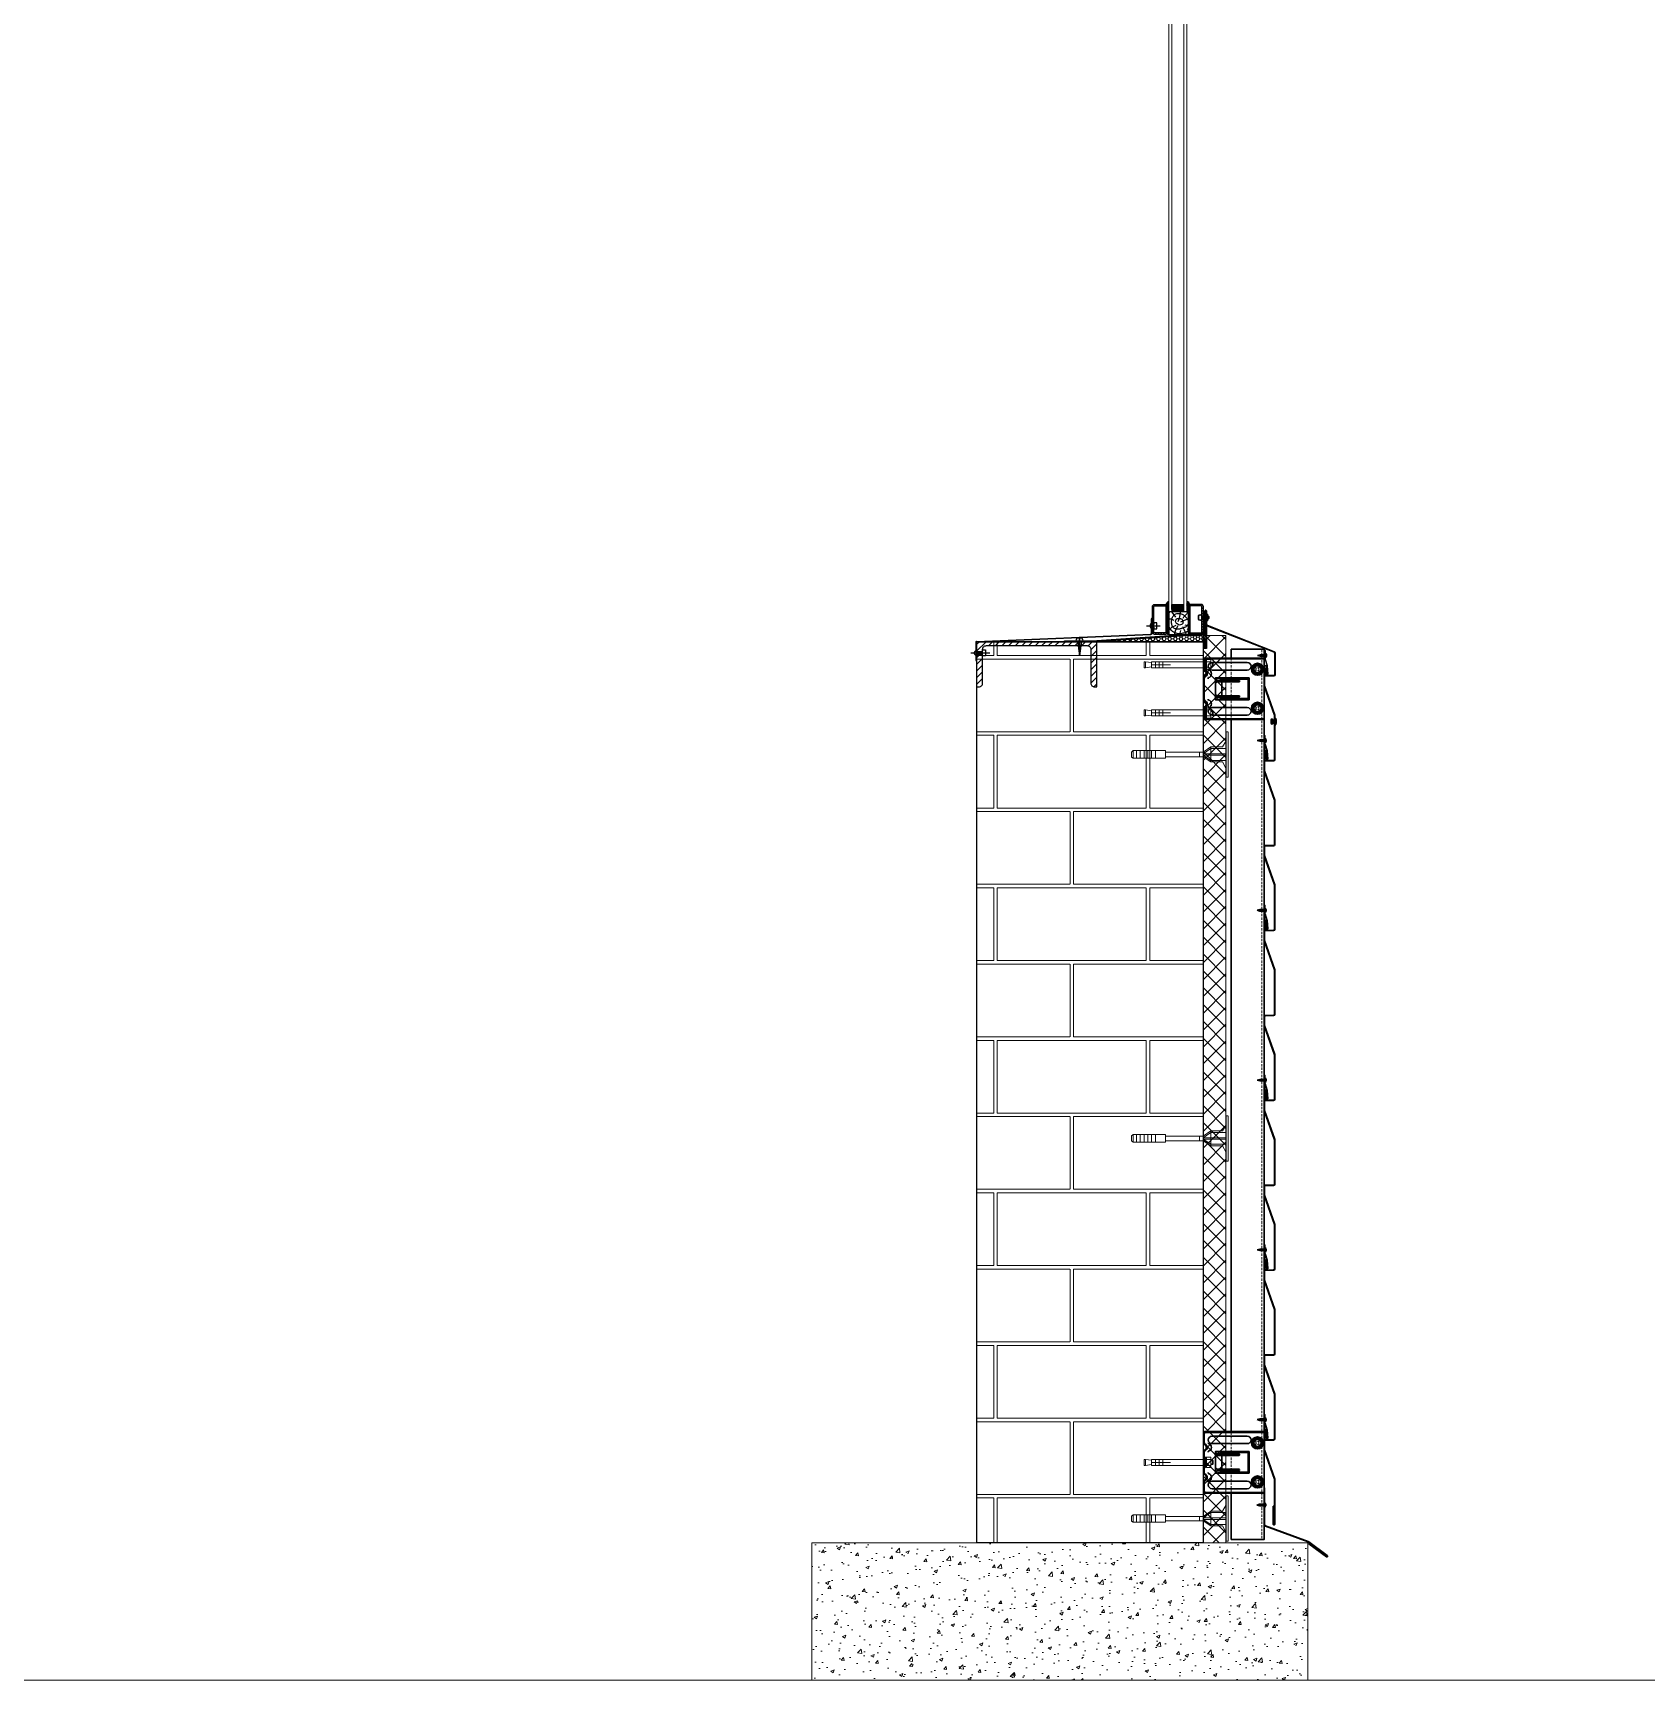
# Model space of a CAD drawing. Header units: millimetres. Extents: x 3616 to 17812, y 1698 to 9799.
# Drawn here: x 12705 to 14854, y 5411 to 7605 of the extents above; entities that cross this region are included whole.
import ezdxf

# ---------------------------------------------------------------- set-up
doc = ezdxf.new("R2010")
doc.units = ezdxf.units.MM
for name, pattern in [('ACAD_ISO02W100', [15, 12, -3]), ('невидимая2', [4.7625, 3.175, -1.5875]), ('ОСЕВАЯ', [50.8, 31.75, -6.35, 6.35, -6.35])]:
    doc.linetypes.add(name, pattern=pattern)
for name, color, linetype, lineweight in [('1', 250, 'Continuous', 30), ('2', 5, 'Continuous', 30), ('3', 4, 'Continuous', 15), ('30', 233, 'Continuous', 5), ('4', 233, 'Continuous', 30), ('6', 191, 'Continuous', 30), ('An', 6, 'Continuous', 20), ('brackets 80х80', 250, 'Continuous', 30), ('d1', 4, 'Continuous', 5), ('foam', 3, 'Continuous', 5), ('hatch', 6, 'Continuous', 5), ('hidden', 30, 'невидимая2', 5), ('Siding', 3, 'Continuous', 30)]:
    doc.layers.add(name, color=color, linetype=linetype, lineweight=lineweight)
for name, color, linetype in [('B', 82, 'Continuous'), ('base', 5, 'Continuous'), ('wall2', 250, 'Continuous')]:
    doc.layers.add(name, color=color, linetype=linetype)
pattern_1 = [(45, (17875.88, 1174.1216), (-4.4194174, 4.4194174), [])]

# ---------------------------------------------------------------- blocks, each defined once
blk = doc.blocks.new('wind det')
h = blk.add_hatch()
h.set_pattern_fill('LINE', color=256, scale=0.5, angle=45, style=0)
h.set_pattern_definition([(135, (189169.0732, -31589.4745), (1.122532015, 1.122532015), [])])
h.paths.add_polyline_path([(39219.5, 1501.2), (39223.5, 1501.2), (39223.5, 1489.7), (39223.5, 1471.2), (39219.5, 1471.2)])
for points in [[(39223.5, 1467.2), (39219.5, 1471.2), (39223.5, 1471.2)], [(39249.5, 1452.2), (39249.5, 1449.2), (39265.5, 1449.2), (39265.5, 1452.2)]]:
    blk.add_hatch(color=256).paths.add_polyline_path(points)
h = blk.add_hatch()
h.set_pattern_fill('ANSI31', color=256, scale=20, style=0)
h.set_pattern_definition([(45, (17155.2826, 1174.1216), (-1.76776695, 1.76776695), [])])
h.paths.add_polyline_path([(39243.5, 1465.2), (39243.4, 1465.7), (39243.4, 1466.6), (39243.5, 1467), (39243.5, 1475.7), (39243.5, 1479.2, 0.414214), (39240.5, 1482.2), (39226.5, 1482.2, 0.414214), (39223.5, 1479.2), (39223.5, 1445.2, 0.414214), (39226.5, 1442.2), (39240.5, 1442.2, 0.414214), (39243.5, 1445.2)])
h.paths.add_polyline_path([(39241.5, 1445.2, -0.414214), (39240.5, 1444.2), (39226.5, 1444.2, -0.414214), (39225.5, 1445.2), (39225.5, 1479.2, -0.414214), (39226.5, 1480.2), (39240.5, 1480.2, -0.414214), (39241.5, 1479.2)], flags=16)
h.paths.add_polyline_path([(39273.5, 1479.2, -0.414214), (39274.5, 1480.2), (39288.5, 1480.2, -0.414214), (39289.5, 1479.2), (39289.5, 1474), (39291.5, 1474.2), (39291.5, 1479.2, 0.414214), (39288.5, 1482.2), (39278.4, 1482.2), (39274.5, 1482.2, 0.414214), (39271.5, 1479.2), (39271.5, 1452.2), (39271.5, 1445.2, 0.414214), (39274.5, 1442.2), (39288.5, 1442.2, 0.414214), (39291.5, 1445.2), (39291.5, 1465.5), (39291.5, 1470.2), (39289.5, 1470.5), (39289.5, 1445.2, -0.414214), (39288.5, 1444.2), (39275.5, 1444.2), (39274.5, 1444.2, -0.414214), (39273.5, 1445.2)])
h.paths.add_polyline_path([(39229.5, 1470.6), (39237.5, 1470.6), (39237.5, 1464.6), (39229.5, 1464.6)], flags=8)
h = blk.add_hatch()
h.set_pattern_fill('NET', color=256, scale=0.5, angle=45, style=0)
h.set_pattern_definition([(225, (91617.4024, -24835.7058), (1.122532015, -1.122532015), []), (315, (91617.4024, -24835.7058), (1.122532015, 1.122532015), [])])
h.paths.add_polyline_path([(39269.5, 1452.2), (39271.5, 1452.2), (39271.5, 1479.2), (39271.5, 1482.2), (39269.5, 1482.2)])
h = blk.add_hatch()
h.set_pattern_fill('NET', color=256, scale=0.1, angle=-135, style=0)
h.set_pattern_definition([(135, (189169.07324, -31589.97448), (0.224506403, 0.224506403), []), (45, (189169.07324, -31589.97448), (0.224506403, -0.224506403), [])])
h.paths.add_polyline_path([(39243.5, 1452.2), (39245.5, 1452.2), (39245.5, 1438.7, -0.414214), (39242, 1442.2), (39243.5, 1442.2)])
h = blk.add_hatch()
h.set_pattern_fill('NET', color=256, scale=0.1, angle=-135, style=0)
h.set_pattern_definition([(135, (189170.07324, -31589.97448), (0.224506403, 0.224506403), []), (45, (189170.07324, -31589.97448), (0.224506403, -0.224506403), [])])
h.paths.add_polyline_path([(39271.5, 1442.2), (39273, 1442.2, -0.414214), (39269.5, 1438.7), (39269.5, 1452.2), (39271.5, 1452.2)])
at = {"layer": 'foam'}
h = blk.add_hatch(dxfattribs=at)
h.set_pattern_fill('HEX', color=256, scale=0.15, angle=-90, style=0)
h.set_pattern_definition([(90, (91617.4024, -24835.7058), (-0.824889, 1e-16), [0.47625, -0.9525]), (210, (91617.4024, -24835.7058), (0.4124445, -0.714374829), [0.47625, -0.9525]), (150, (91617.4024, -24835.2295), (-0.4124445, -0.714374829), [0.47625, -0.9525])])
h.paths.add_polyline_path([(39265.5, 1442.2), (39265.5, 1449.2), (39249.5, 1449.2), (39249.5, 1442.2)])
for p, q in [((39219.5, 1471.2), (39223.5, 1467.2)), ((39245.5, 1452.2), (39269.5, 1452.2)), ((39249.5, 1449.2), (39265.5, 1449.2)), ((39265.5, 1449.2), (39265.5, 1442.2)), ((39271.5, 1452.2), (39271.5, 1442.2)), ((39242, 1442.2), (39243.5, 1442.2)), ((39265.5, 1442.2), (39249.5, 1442.2)), ((39273, 1442.2), (39271.5, 1442.2))]:
    blk.add_line(p, q)
for points in [[(39223.5, 1471.2), (39219.5, 1471.2), (39219.5, 1501.2), (39223.5, 1501.2)], [(39243.5, 1452.2), (39269.5, 1452.2), (39269.5, 1482.2), (39243.5, 1482.2)], [(39271.5, 1452.2), (39269.5, 1452.2), (39269.5, 1482.2), (39271.5, 1482.2)]]:
    blk.add_lwpolyline(points, close=True)
for points in [[(39240.5, 1442.2, 0.414214), (39243.5, 1445.2), (39243.5, 1479.2, 0.414214), (39240.5, 1482.2), (39226.5, 1482.2, 0.414214), (39223.5, 1479.2), (39223.5, 1445.2, 0.414214), (39226.5, 1442.2)], [(39240.5, 1444.2, 0.414214), (39241.5, 1445.2), (39241.5, 1479.2, 0.414214), (39240.5, 1480.2), (39226.5, 1480.2, 0.414214), (39225.5, 1479.2), (39225.5, 1445.2, 0.414214), (39226.5, 1444.2)]]:
    blk.add_lwpolyline(points, format="xyb", close=True)
blk.add_lwpolyline([(39241.5, 1475.7), (39241.5, 1478.2)])
for points in [[(39278.4, 1482.2), (39288.5, 1482.2, -0.414214), (39291.5, 1479.2), (39291.5, 1445.2, -0.414214), (39288.5, 1442.2), (39274.5, 1442.2, -0.414214), (39271.5, 1445.2), (39271.5, 1479.2, -0.414214), (39274.5, 1482.2), (39278.4, 1482.2)], [(39275.5, 1444.2), (39274.5, 1444.2, -0.414214), (39273.5, 1445.2), (39273.5, 1479.2, -0.414214), (39274.5, 1480.2), (39288.5, 1480.2, -0.414214), (39289.5, 1479.2), (39289.5, 1445.2, -0.414214), (39288.5, 1444.2), (39275.5, 1444.2)]]:
    blk.add_lwpolyline(points, format="xyb")
for centre, radius, start, end in [((39240.5, 1479.2), 3, 360, 90), ((39245.5, 1442.2), 3.5, 180, 270), ((39269.5, 1442.2), 3.5, 270, 0)]:
    blk.add_arc(centre, radius, start, end)
at = {"layer": '3'}
for p, q in [((39245.5, 1452.2), (39245.5, 892.2)), ((39249.5, 1452.2), (39249.5, 892.2)), ((39265.5, 1452.2), (39265.5, 892.2)), ((39269.5, 1452.2), (39269.5, 892.2))]:
    blk.add_line(p, q, dxfattribs=at)
at = {"layer": 'B', "linetype": 'ByBlock'}
blk.add_lwpolyline([(39256.9, 1475.3), (39257.7, 1475.3), (39258.6, 1475.3), (39259.5, 1475.1), (39260.4, 1474.9), (39261.2, 1474.6), (39262, 1474.3), (39262.7, 1473.8), (39263.4, 1473.3), (39264, 1472.7), (39264.5, 1472), (39264.9, 1471.2), (39265.2, 1470.4), (39265.5, 1469.5), (39265.7, 1468.5), (39265.8, 1467.4), (39265.9, 1466.3), (39265.9, 1465.2), (39265.8, 1464), (39265.6, 1462.8), (39265.4, 1461.6), (39265.1, 1460.5), (39264.7, 1459.4), (39264.2, 1458.3), (39263.5, 1457.4), (39262.8, 1456.6), (39261.9, 1455.9), (39261, 1455.4), (39260, 1454.9), (39259, 1454.6), (39258, 1454.4), (39256.9, 1454.3), (39255.9, 1454.3), (39254.9, 1454.4), (39253.9, 1454.6), (39252.9, 1454.9), (39252, 1455.3), (39251, 1455.8), (39250.2, 1456.3), (39249.3, 1457), (39248.4, 1457.7), (39247.6, 1458.4), (39246.8, 1459.2), (39246, 1460.1), (39245.3, 1461), (39244.7, 1461.9), (39244.2, 1462.9), (39243.8, 1463.8), (39243.5, 1464.7), (39243.4, 1465.7), (39243.4, 1466.6), (39243.5, 1467.4), (39243.7, 1468.3), (39244.1, 1469), (39244.5, 1469.8), (39244.9, 1470.4), (39245.4, 1471), (39246, 1471.5), (39246.6, 1472), (39247.2, 1472.4), (39247.9, 1472.7), (39248.5, 1473), (39249.2, 1473.2), (39249.9, 1473.5), (39250.7, 1473.8), (39251.4, 1474), (39252.1, 1474.3), (39252.9, 1474.5), (39253.6, 1474.8), (39254.4, 1475), (39255.2, 1475.1), (39256, 1475.2)], close=True, dxfattribs=at)
at = {"layer": 'B'}
blk.add_lwpolyline([(39243.5, 1452.2), (39269.5, 1452.2), (39269.5, 1482.2), (39243.5, 1482.2)], close=True, dxfattribs=at)
at = {"layer": 'B', "linetype": 'ByBlock'}
for points in [[(39243.5, 1477.6), (39244.2, 1478.1), (39245.8, 1479.1), (39247.5, 1479.9), (39249.2, 1480.4), (39250.8, 1480.8), (39252.4, 1481.1), (39254, 1481.3), (39255.5, 1481.4), (39257, 1481.3), (39258.4, 1481.1), (39259.7, 1480.8), (39261, 1480.4), (39262.2, 1479.8), (39263.4, 1479.1), (39264.5, 1478.3), (39265.5, 1477.4), (39266.4, 1476.5), (39267.3, 1475.4), (39268, 1474.4), (39268.7, 1473.3), (39269.2, 1472.2), (39269.5, 1471.6)], [(39245.2, 1474.8), (39243.5, 1476.6)], [(39248.2, 1469.4), (39243.5, 1470.8)], [(39251.5, 1471.6), (39249, 1476.1), (39247.3, 1480), (39246.6, 1482.2)], [(39253.9, 1477.1), (39255.2, 1482.2)], [(39257.5, 1471), (39259.6, 1474.7), (39261, 1478.1), (39261.9, 1481.2), (39262.1, 1482.2)], [(39260.4, 1470.4), (39266.2, 1473.2), (39269.5, 1476.7)], [(39253.4, 1465.4), (39246.6, 1462.2), (39243.5, 1462.1)], [(39250.4, 1460.6), (39249.4, 1459), (39248.4, 1457.6), (39247.4, 1456.5), (39246.5, 1455.6), (39245.7, 1454.7), (39245, 1453.9), (39244.3, 1453.1), (39243.7, 1452.2)], [(39255.3, 1469.9), (39257, 1469.1), (39258.3, 1468.3), (39259.3, 1467.5), (39259.9, 1466.7), (39260.3, 1465.9), (39260.5, 1465.1), (39260.5, 1464.4), (39260.4, 1463.8), (39260.3, 1463.2), (39260.1, 1462.7), (39259.8, 1462.3), (39259.5, 1461.9), (39259.2, 1461.6), (39258.7, 1461.3), (39258.3, 1461.1), (39257.8, 1461), (39257.2, 1460.9), (39256.6, 1460.9), (39255.9, 1460.9), (39255.3, 1460.9), (39254.6, 1461), (39254, 1461.2), (39253.4, 1461.4), (39252.9, 1461.6), (39252.4, 1461.9), (39252, 1462.3), (39251.6, 1462.7), (39251.3, 1463.2), (39251.1, 1463.7), (39250.9, 1464.2), (39250.8, 1464.8), (39250.7, 1465.5), (39250.6, 1466.1), (39250.7, 1466.8), (39250.9, 1467.5), (39251.3, 1468.2), (39251.8, 1468.7), (39252.7, 1469.2), (39253.8, 1469.6), (39255.3, 1469.9)], [(39257, 1464.9), (39255.3, 1460.5), (39254.3, 1456.3), (39253.9, 1452.3), (39253.9, 1452.2)], [(39260.1, 1459.2), (39265.1, 1452.7), (39265.2, 1452.2)], [(39262.3, 1463.9), (39264.1, 1463), (39265.5, 1462.5), (39266.6, 1462.1), (39267.6, 1462), (39268.5, 1462.1), (39269.5, 1462.5)], [(39269.5, 1454.3), (39269.2, 1453.8), (39268.5, 1452.6), (39268.2, 1452.2)]]:
    blk.add_lwpolyline(points, dxfattribs=at)
blk = doc.blocks.new('5х20')
blk.add_line((0, 5.1), (0, -5.1))
at = {"layer": 'base'}
for p, q in [((0, 2.5), (-20, 0)), ((0, 3.2), (0, -3.2)), ((0, -2.5), (-20, 0))]:
    blk.add_line(p, q, dxfattribs=at)
blk.add_lwpolyline([(4.4, -0.6), (2.5, -0.6), (2.5, 0.6), (4.4, 0.6)], dxfattribs=at)
for centre, start, end in [((-1.1, -0.4), 10.5848, 78.3684), ((-1.1, 0.4), 281.6316, 349.4152)]:
    blk.add_arc(centre, 5.6, start, end, dxfattribs=at)
at = {"layer": 'Siding'}
blk.add_line((4.4, 0), (-20, 0), dxfattribs=at)
blk = doc.blocks.new('I 16')
blk.add_lwpolyline([(-60, 0), (0, 0), (0, 160), (-60, 160), (-60, 157, 0.414214), (-55, 152), (-10, 152, -0.414214), (-5, 147), (-5, 13, -0.414214), (-10, 8), (-55, 8, 0.414214), (-60, 3)], format="xyb", close=True)
blk = doc.blocks.new('4a')
at = {"linetype": 'Continuous'}
h = blk.add_hatch(dxfattribs=at)
h.set_pattern_fill('ANSI31', color=256, scale=50, style=0)
h.set_pattern_definition(pattern_1)
h.paths.add_polyline_path([(39373.5, 1547.2, 0.414214), (39368.5, 1552.2), (39365.5, 1552.2), (39365.5, 1492.2), (39386.1, 1492.2), (39386.8, 1497.2), (39378.5, 1497.2, -0.414214), (39373.5, 1502.2)])
h = blk.add_hatch(dxfattribs=at)
h.set_pattern_fill('ANSI31', color=256, scale=50, style=0)
h.set_pattern_definition(pattern_1)
h.paths.add_polyline_path([(39525.5, 1552.2), (39522.5, 1552.2, 0.414214), (39517.5, 1547.2), (39517.5, 1502.2, -0.414214), (39512.5, 1497.2), (39390.1, 1497.2), (39390.8, 1492.2), (39525.5, 1492.2)])
at = {"layer": 'foam', "linetype": 'Continuous'}
h = blk.add_hatch(dxfattribs=at)
h.set_pattern_fill('HONEY', color=256, scale=20, style=0)
h.set_pattern_definition([(0, (17875.8797, 1174.1216), (3.75, 2.1650635), [2.5, -5]), (120, (17875.8797, 1174.1216), (-3.75, 2.16506351), [2.5, -5]), (60, (17875.8797, 1174.1216), (8e-09, 4.33012701), [-5, 2.5])])
h.paths.add_polyline_path([(39223.5, 1492.2), (39223.5, 1479.2, -0.414214), (39226.5, 1482.2), (39226.5, 1483.7), (39243.4, 1483.7), (39365.4, 1492.2)])
for p, q in [((39526, 1497), (39526, 1516.3)), ((39526.3, 1492.8), (39526.3, 1516.3)), ((39526.8, 1492.8), (39526.8, 1516.3)), ((39525.5, 1492.2), (39223.5, 1492.2)), ((39525.7, 1492.2), (39375.2, 1492.2)), ((39525.5, 1497), (39526, 1497)), ((39291.5, 1480.8), (39292, 1480.8)), ((39291.5, 1480.8), (39291.5, 1461.5)), ((39292, 1480.8), (39292, 1461.5)), ((39292.3, 1481.1), (39292.3, 1461.5)), ((39292.8, 1481.1), (39292.8, 1461.5)), ((39408.5, 1490.7), (39365.5, 1490.7))]:
    blk.add_line(p, q)
at = {"linetype": 'Continuous'}
for p, q in [((39243.3, 1483.7), (39365.3, 1492.2)), ((39525.5, 1492.2), (39293.4, 1482.2)), ((39408.5, 1492.2), (39408.5, 1490.7)), ((39226.5, 1483.7), (39243.5, 1483.7)), ((39226.5, 1483.7), (39226.5, 1482.2)), ((39226.5, 1482.2), (39243.5, 1482.2)), ((39243.5, 1482.2), (39365.5, 1490.7)), ((39525.9, 1491.7), (39293.4, 1481.7))]:
    blk.add_line(p, q, dxfattribs=at)
at = {"color": 3, "linetype": 'ОСЕВАЯ'}
for p, q in [((39533.2, 1507), (39507.8, 1507)), ((39533.2, 1507), (39514.9, 1507)), ((39299.2, 1470.8), (39280.9, 1470.8))]:
    blk.add_line(p, q, dxfattribs=at)
for points in [[(39528.3, 1507), (39528.3, 1506), (39527.3, 1504), (39526.8, 1504), (39526.8, 1505), (39517.5, 1505), (39517.5, 1503), (39513.5, 1503), (39513.5, 1511), (39517.5, 1511), (39517.5, 1509), (39526.8, 1509), (39526.8, 1510), (39527.3, 1510), (39528.3, 1508), (39528.3, 1507)], [(39294.3, 1470.8), (39294.3, 1471.8), (39293.3, 1473.8), (39292.8, 1473.8), (39292.8, 1472.8), (39289.5, 1472.8), (39289.5, 1474.8), (39285.5, 1474.8), (39285.5, 1466.8), (39289.5, 1466.8), (39289.5, 1468.8), (39292.8, 1468.8), (39292.8, 1467.8), (39293.3, 1467.8), (39294.3, 1469.8), (39294.3, 1470.8)]]:
    blk.add_lwpolyline(points)
for centre, radius, start, end in [((39526.1, 1516.3), 0.688, 0, 180), ((39526.1, 1516.3), 0.138, 0, 180), ((39525.7, 1492.8), 1.1, 270, 0), ((39525.7, 1492.8), 0.55, 270, 0), ((39293.4, 1481.1), 1.1, 90, 180), ((39293.4, 1481.1), 0.55, 90, 180), ((39292.1, 1461.5), 0.688, 180, 0), ((39292.1, 1461.5), 0.138, 180, 0)]:
    blk.add_arc(centre, radius, start, end)
at = {"linetype": 'Continuous', "rotation": 270}
blk.add_blockref('I 16', (39365.5, 1492.2), dxfattribs=at)
at = {"rotation": 270}
blk.add_blockref('5х20', (39388.5, 1490.7), dxfattribs=at)
blk = doc.blocks.new('deco')
at = {"layer": '3'}
for p, q in [((-0.29, 0), (-0.29, 1.2)), ((0.29, 0), (0.29, 1.2))]:
    blk.add_line(p, q, dxfattribs=at)
at = {"layer": '4'}
for p, q in [((0, 1.48), (-0.5, 1)), ((-0.5, 0), (-0.5, 1)), ((0.5, 0), (-0.5, 0)), ((0, 1.48), (0.5, 1)), ((0.5, 0), (0.5, 1)), ((1.52, 0), (-1.52, 0)), ((-1.52, 0), (-1.52, -0.11)), ((-1.52, -0.11), (1.52, -0.11)), ((-0.08, -0.23), (-0.46, -0.23)), ((0.08, -0.17), (-0.08, -0.17)), ((-0.08, -0.17), (-0.08, -0.23)), ((0.08, -0.23), (0.08, -0.17)), ((0.46, -0.23), (0.08, -0.23)), ((1.52, -0.11), (1.52, 0))]:
    blk.add_line(p, q, dxfattribs=at)
for major_axis, start_param, end_param in [((-1.52, 0), 0.791077, 1.266344), ((1.52, 0), -1.266344, -0.791077)]:
    blk.add_ellipse((0, 0.24), major_axis=major_axis, ratio=0.329918, start_param=start_param, end_param=end_param, dxfattribs=at)
blk = doc.blocks.new('2')
at = {"layer": '2'}
for p, q in [((-0.5, 1.75), (0.5, 1.75)), ((0.34, -0.52), (-0.34, -0.52))]:
    blk.add_line(p, q, dxfattribs=at)
blk.add_lwpolyline([(1.12, 0), (-1.12, 0), (-1.12, -0.13, 0.414214), (-1, -0.25), (1, -0.25, 0.414214), (1.12, -0.13)], format="xyb", close=True, dxfattribs=at)
blk.add_lwpolyline([(-0.5, 0), (0.5, 0), (0.5, 1), (-0.5, 1)], close=True, dxfattribs=at)
for centre, radius, start, end in [((-0.5, 1.38), 0.375, 90, 270), ((0.5, 1.38), 0.375, 270, 90), ((0, 0.55), 1.13, 225.3254, 252.5561), ((0, 0.55), 1.13, 287.4439, 314.6746)]:
    blk.add_arc(centre, radius, start, end, dxfattribs=at)
blk = doc.blocks.new('AN1')
at = {"color": 0, "linetype": 'ACAD_ISO02W100', "lineweight": 13, "ltscale": 5}
for p, q in [((-276.1, 96.7), (-266, 96.7)), ((-276.1, 92.2), (-266, 92.2)), ((-276.1, 87.2), (-266, 87.2)), ((-276.1, 82.2), (-266, 82.2)), ((-276.1, 77.1), (-266, 77.1)), ((-276.1, 72.1), (-266, 72.1)), ((-276.1, 67.1), (-266, 67.1)), ((-274.2, 8.3), (-268.2, 8.3)), ((-270.2, 3.2), (-270.2, -27)), ((-281, -6.8), (-261.1, -6.8))]:
    blk.add_line(p, q, dxfattribs=at)
blk.add_lwpolyline([(-276.1, 53.7), (-266, 53.7), (-266, 96.7), (-267.9, 98.9), (-274.5, 98.9), (-276.1, 96.7)], close=True, dxfattribs=at)
for points in [[(-274.2, 53.7), (-274.2, 3.2), (-281, -6.8), (-281, -22.2), (-290.1, -27)], [(-253, -27), (-261.1, -22.2), (-261.1, -6.8), (-268.2, 3.2), (-268.2, 53.7)], [(-278.9, -27), (-278.9, -6.8), (-272.2, 3.2), (-272.2, -27)], [(-270.2, 3.2), (-263.1, -6.8), (-263.1, -27)], [(-301.4, -30), (-241, -30), (-241, -27), (-301.4, -27), (-301.4, -30)]]:
    blk.add_lwpolyline(points, dxfattribs=at)
blk = doc.blocks.new('R1')
at = {"layer": '6'}
for points in [[(9082.7, 701.5), (9078, 698.8), (9078, 693.3), (9082.7, 690.5), (9087.5, 693.3), (9087.5, 698.8)], [(9134.7, 701.5), (9130, 698.8), (9130, 693.3), (9134.7, 690.5), (9139.5, 693.3), (9139.5, 698.8)]]:
    blk.add_lwpolyline(points, close=True, dxfattribs=at)
for centre, radius in [((9082.7, 696), 8), ((9082.7, 696), 6.5), ((9134.7, 696), 8), ((9134.7, 696), 6.5), ((9082.7, 696), 5.5), ((9082.7, 696), 4.76), ((9134.7, 696), 5.5), ((9134.7, 696), 4.76)]:
    blk.add_circle(centre, radius, dxfattribs=at)
at = {"layer": 'brackets 80х80'}
blk.add_line((9095.7, 648.6), (9121.7, 648.6), dxfattribs=at)
for points in [[(9124.9, 625.7, -0.648545), (9132.5, 625.4, 0.31825), (9134.4, 624), (9147.7, 624, 0.414214), (9149.7, 626), (9149.7, 705), (9067.7, 705), (9067.7, 626, 0.414214), (9069.7, 624), (9083.1, 624, 0.31825), (9085, 625.4, -0.708231), (9092.5, 625.4, 0.31825), (9094.4, 624), (9122.7, 624, 0.282892), (9124.9, 625.7), (9124.9, 625.7)], [(9068.7, 705), (9068.7, 627, 0.414214), (9070.7, 625), (9082.4, 625, 0.290053), (9084.2, 626.2, -0.633394), (9093.3, 626.2, 0.290053), (9095.1, 625), (9122.4, 625, 0.290053), (9124.2, 626.2, -0.633394), (9133.3, 626.2, 0.290053), (9135.1, 625), (9146.7, 625, 0.414214), (9148.7, 627), (9148.7, 705)], [(9096.6, 640.8), (9097.5, 642.2), (9097.5, 671.2, -1), (9099.5, 671.2), (9099.5, 642.2), (9100.5, 640.8)], [(9120.9, 640.8), (9119.9, 642.2), (9119.9, 671.2, 1), (9117.9, 671.2), (9117.9, 642.2), (9117, 640.8)], [(9082.5, 630.4, 0.317681), (9083.7, 630.9, -0.786444), (9093.7, 630.9, 0.315935), (9095.2, 630.4, 1.393721)], [(9135, 630.4, -0.317681), (9133.7, 630.9, 0.786444), (9123.7, 630.9, -0.315935), (9122.3, 630.4, -1.393721)]]:
    blk.add_lwpolyline(points, format="xyb", dxfattribs=at)
for points in [[(9073.7, 682.5, -1), (9083.7, 682.5), (9083.7, 635.5, -1), (9073.7, 635.5)], [(9133.7, 682.5, -1), (9143.7, 682.5), (9143.7, 635.5, -1), (9133.7, 635.5)]]:
    blk.add_lwpolyline(points, format="xyb", close=True, dxfattribs=at)
for points in [[(9094.2, 685), (9094.2, 640), (9123.2, 640), (9123.2, 685)], [(9094.2, 685), (9123.2, 685)], [(9094.2, 640), (9095.7, 648.6), (9095.7, 683.5), (9121.7, 683.5), (9121.7, 648.6), (9123.2, 640)]]:
    blk.add_lwpolyline(points, dxfattribs=at)
at = {"layer": 'hidden'}
for points in [[(9078.8, 694, -0.8), (9078.8, 698), (9086.6, 698, -0.8), (9086.6, 694)], [(9130.8, 694, -0.8), (9130.8, 698), (9138.6, 698, -0.8), (9138.6, 694)]]:
    blk.add_lwpolyline(points, format="xyb", close=True, dxfattribs=at)
for centre in [(9082.7, 696), (9134.7, 696)]:
    blk.add_circle(centre, 2, dxfattribs=at)
blk = doc.blocks.new('8х70')
at = {"layer": 'An'}
for p, q in [((-4, 3), (-4, 9)), ((-4, 2.6), (-4, 3)), ((-4, 1), (-4, 1.6)), ((-3, 11), (-2, 12)), ((-2, 12), (2, 12)), ((3, 11), (2, 12)), ((4, 3), (4, 9)), ((4, 2.4), (4, 3)), ((4, 1), (4, 1.4)), ((-4, -55), (4, -55)), ((-4, -60), (4, -60)), ((-4, -65), (4, -65)), ((0, -70), (0, -45)), ((-4, -78), (-3, -70)), ((4, -78), (3, -70))]:
    blk.add_line(p, q, dxfattribs=at)
at = {"layer": 'An', "lineweight": 5}
for p, q in [((-2, 12), (-2, 9)), ((2, 12), (2, 9))]:
    blk.add_line(p, q, dxfattribs=at)
at = {"layer": 'An'}
for points in [[(-7.6, 0), (7.6, 0), (7.6, 1), (-7.6, 1)], [(-7, 3), (7, 3), (7, 9), (-7, 9)], [(-4, 0), (4, 0), (4, -70), (-4, -70)], [(-3, 9), (3, 9), (3, 11), (-3, 11)], [(-4, -80), (4, -80), (4, -78), (-4, -78)]]:
    blk.add_lwpolyline(points, close=True, dxfattribs=at)
for points in [[(-7, 3), (0, 2), (0, 1), (-7, 2), (-7, 3)], [(0, 3), (7, 2), (7, 1), (0, 2), (0, 3)]]:
    blk.add_lwpolyline(points, dxfattribs=at)

msp = doc.modelspace()

# ---------------------------------------------------------------- hatches: boundary and pattern name
at = {"layer": '30', "lineweight": 5}
h = msp.add_hatch(dxfattribs=at)
h.set_pattern_fill('ANSI37', color=256, scale=5, style=0)
h.set_pattern_definition([(45, (8802.802, 5754.737), (-11.22532, 11.22532), []), (135, (8802.802, 5754.737), (-11.22532, -11.22532), [])])
h.paths.add_polyline_path([(14264, 6802.3), (14294, 6802.3), (14294, 5593.5), (14264, 5593.5)])
at = {"layer": 'foam'}
h = msp.add_hatch(dxfattribs=at)
h.set_pattern_fill('CROSS', color=256, scale=0.05, style=0)
h.set_pattern_definition([(0, (6499.18797, 5715.50713), (0.3175, 0.3175), [0.15875, -0.47625]), (90, (6499.26735, 5715.42776), (-0.3175, 0.3175), [0.15875, -0.47625])])
edge = h.paths.add_edge_path()
edge.add_ellipse((14265, 6831.5), major_axis=(0, 3.53), ratio=0.280419, start_angle=0, end_angle=360)
at = {"layer": 'hatch'}
h = msp.add_hatch(dxfattribs=at)
h.set_pattern_fill('AR-B816C', color=253, scale=0.5, style=0)
h.set_pattern_definition([(0, (8807.8, 5754.74), (101.6, 101.6), [198.4375, -4.7625]), (0, (8706.2, 5759.5), (101.6, 101.6), [198.4375, -4.7625]), (90, (8807.8, 5754.74), (-101.6, 101.6), [-106.3625, 96.8375]), (90, (8803.04, 5754.74), (-101.6, 101.6), [-106.3625, 96.8375])])
h.paths.add_polyline_path([(13962, 5593.7), (14264, 5593.7), (14264, 6793.7), (13962, 6793.7)])
h = msp.add_hatch(dxfattribs=at)
h.set_pattern_fill('AR-CONC', color=256, scale=0.25, style=0)
h.set_pattern_definition([(50, (13108.707, 5683.96), (45.5462, -3.9848), [4.7625, -52.3875]), (355, (13108.707, 5683.96), (-8.8107, 47.7642), [3.81, -41.91]), (100.451, (13112.503, 5683.63), (36.7356, 43.7792), [4.0475, -44.5225]), (46.184, (13108.71, 5696.66), (67.7698, -10.5106), [7.1437, -78.5812]), (96.6356, (13114.355, 5695.785), (59.351, 61.8564), [6.0712, -66.7837]), (351.184, (13108.71, 5696.66), (59.351, 61.8563), [5.715, -62.865]), (21, (13115.057, 5693.485), (37.9037, -25.5664), [4.7625, -52.3875]), (326, (13115.057, 5693.485), (15.4505, 46.047), [3.81, -41.91]), (71.4514, (13118.216, 5691.355), (53.3541, 20.4807), [4.0475, -44.5225]), (37.5, (13108.707, 5683.96), (0.77215, 21.13876), [0, -41.402, 0, -42.545, 0, -42.06875]), (7.5, (13108.707, 5683.96), (16.7049, 25.04514), [0, -24.257, 0, -40.4495, 0, -16.03375]), (327.5, (13094.547, 5683.96), (33.89765, -1.43219), [0, -15.875, 0, -49.53, 0, -65.7225]), (317.5, (13088.197, 5683.96), (37.0323, 6.3566), [0, -20.6375, 0, -32.893, 0, -46.6725])])
h.paths.add_polyline_path([(13742.5, 5410.9), (14403, 5410.6), (14403, 5593.4), (13742.5, 5593.4)])

# ---------------------------------------------------------------- linework, layer by layer
at = {"color": 253}
msp.add_lwpolyline([(13962, 5593.7), (14264, 5593.7), (14264, 6793.7), (13962, 6793.7)], close=True, dxfattribs=at)
at = {"color": 1}
msp.add_lwpolyline([(14359.5, 6678.7), (14359.5, 6696.2), (14346, 6735.2), (14346, 6748.2), (14346, 6760.7), (14346, 6760.7, -1), (14348, 6760.7), (14348.7, 6754.9, -0.079849), (14348.6, 6753.4, 0.012939), (14348.2, 6752.3, 0.242715), (14348.3, 6750.9, 0.256034), (14349.4, 6750.2, 0.412321), (14350.4, 6751.2), (14349.3, 6761.7), (14346.7, 6770.4, -0.074412), (14346.5, 6771.3), (14346.5, 6782.1), (14346, 6782.1), (14346, 6771.3, 0.074412), (14346.2, 6770.3), (14348.8, 6761.6), (14349.9, 6751.2, -0.398209), (14349.4, 6750.7, -0.253287), (14348.7, 6751.2, -0.247026), (14348.6, 6752.1, -0.013633), (14349.1, 6753.3, 0.081757), (14349.2, 6755), (14348.5, 6760.8, 0.990058), (14345.5, 6760.7), (14345.5, 6748.2), (14345.5, 6735.2), (14359, 6696.2), (14359, 6678.7)], format="xyb", close=True, dxfattribs=at)
at = {"layer": '2'}
for points in [[(14301, 5659.6), (14301, 5597.9), (14345, 5597.9), (14345, 6783.8), (14301, 6783.8), (14301, 6772.2)], [(14301, 6688.8), (14301, 5741.6)]]:
    msp.add_lwpolyline(points, dxfattribs=at)
at = {"layer": '30'}
msp.add_lwpolyline([(14264, 6802.3), (14294, 6802.3), (14294, 5593.5), (14264, 5593.5)], close=True, dxfattribs=at)
at = {"layer": '6'}
msp.add_lwpolyline([(14266.5, 6815.9), (14266, 6815.9, 0.668179), (14266, 6815.9), (14266, 6834.9, -0.414214), (14267, 6835.9), (14267, 6835.9, -0.414214), (14268, 6834.9), (14268, 6817.3, 0.32381), (14269.4, 6815.4), (14358.2, 6780.6, -0.32381), (14359.5, 6778.7), (14359.5, 6750, -0.405546), (14358, 6748.4), (14346, 6748.2), (14346, 6754.2), (14346.4, 6755.2), (14346.4, 6758.6), (14346.9, 6758.6), (14346.9, 6755.1), (14346.5, 6754.1), (14346.5, 6748.8), (14358, 6748.9, 0.404656), (14359, 6750), (14359, 6778.4, 0.32381), (14357.7, 6780.3), (14268.9, 6815.1, -0.32381), (14267.5, 6817), (14267.5, 6834.9, 0.414214), (14267, 6835.4), (14267, 6835.4, 0.414214), (14266.5, 6834.9), (14266.5, 6815.9)], format="xyb", dxfattribs=at)
msp.add_lwpolyline([(14404.9, 5592.6), (14428.1, 5575.2, 0.414214), (14428.8, 5575.3, 0.414214), (14428.7, 5576), (14403.9, 5594.6, 0.073717), (14403.5, 5594.8), (14346.7, 5615.5, -0.315299), (14345, 5617.9), (14345, 5666.5), (14345.5, 5666.5), (14345.5, 5617.9, 0.315299), (14346.9, 5616), (14403.7, 5595.3, -0.073717), (14404.2, 5595), (14429, 5576.4, -0.414214), (14429.2, 5575), (14429.2, 5575, -0.414214), (14427.8, 5574.8), (14404.6, 5592.2)], format="xyb", close=True, dxfattribs=at)
at = {"layer": 'd1'}
msp.add_lwpolyline([(3616, 5410.6), (17812, 5410.6)], dxfattribs=at)
at = {"layer": 'foam'}
msp.add_ellipse((14265, 6831.5), major_axis=(0, 3.53), ratio=0.280419, dxfattribs=at)
at = {"layer": 'hatch'}
msp.add_lwpolyline([(13742.5, 5410.9), (14403, 5410.6), (14403, 5593.4), (13742.5, 5593.4)], close=True, dxfattribs=at)
at = {"layer": 'hidden'}
msp.add_line((14342, 6783.8), (14342, 5597.9), dxfattribs=at)
for points in [[(14301, 6772.2), (14301, 6689.8)], [(14301, 5740.6), (14301, 5659.6)]]:
    msp.add_lwpolyline(points, dxfattribs=at)
for points in [[(14346, 6777.1), (14346, 6774.1), (14346.5, 6774.1), (14346.5, 6777.1)], [(14345.5, 6663.8), (14345.5, 6660.8), (14346, 6660.8), (14346, 6663.8)], [(14345.5, 6437.6), (14345.5, 6434.6), (14346, 6434.6), (14346, 6437.6)], [(14345.5, 6437.6), (14345.5, 6434.6), (14346, 6434.6), (14346, 6437.6)], [(14345.5, 6211.4), (14345.5, 6208.4), (14346, 6208.4), (14346, 6211.4)], [(14345.5, 5985.2), (14345.5, 5982.2), (14346, 5982.2), (14346, 5985.2)], [(14345.5, 5985.2), (14345.5, 5982.2), (14346, 5982.2), (14346, 5985.2)], [(14345.5, 5759.1), (14345.5, 5756.1), (14346, 5756.1), (14346, 5759.1)]]:
    msp.add_lwpolyline(points, close=True, dxfattribs=at)
at = {"layer": 'Siding'}
for points in [[(14345, 6746.8), (14345, 6735.1), (14358.5, 6696.1), (14358.5, 6636.7, -0.404656), (14357.5, 6635.6), (14346, 6635.5), (14346, 6640.9), (14346.4, 6641.9), (14346.4, 6645.4), (14345.9, 6645.4), (14345.9, 6642), (14345.5, 6641), (14345.5, 6635), (14357.5, 6635.1, 0.405546), (14359, 6636.7), (14359, 6696.1), (14359, 6696.1), (14345.5, 6735.1), (14345.5, 6746.8)], [(14345.5, 6668.8), (14345.5, 6658, 0.074412), (14345.7, 6657), (14348.3, 6648.4), (14349.4, 6637.9, -0.398209), (14348.9, 6637.5, -0.253287), (14348.2, 6637.9, -0.247026), (14348.1, 6638.8, -0.013633), (14348.6, 6640, 0.081757), (14348.7, 6641.7), (14348, 6647.5, 0.990058), (14345, 6647.5), (14345, 6635), (14345, 6621.9), (14358.5, 6582.9), (14358.5, 6523.4, -0.377396), (14357.4, 6522.5), (14346.7, 6522.3, 0.413519), (14345, 6520.6), (14345, 6508.9), (14358.5, 6469.9), (14358.5, 6410.6, -0.404656), (14357.5, 6409.5), (14346, 6409.3), (14346, 6414.7), (14346.4, 6415.7), (14346.4, 6419.2), (14345.9, 6419.2), (14345.9, 6415.8), (14345.5, 6414.8), (14345.5, 6408.8), (14357.5, 6409, 0.405546), (14359, 6410.6), (14359, 6470), (14359, 6470), (14345.5, 6509), (14345.5, 6520.6), (14345.5, 6520.6, -0.414214), (14346.7, 6521.8), (14357.4, 6522), (14357.4, 6522, 0.382843), (14359, 6523.4), (14359, 6583), (14345.5, 6622), (14345.5, 6635), (14345.5, 6647.5), (14345.5, 6647.5, -1), (14347.5, 6647.5), (14348.2, 6641.6, -0.079849), (14348.1, 6640.1, 0.012939), (14347.7, 6639, 0.242715), (14347.8, 6637.6, 0.256034), (14348.9, 6637, 0.412321), (14349.9, 6638), (14348.8, 6648.5), (14346.2, 6657.1, -0.074412), (14346, 6658), (14346, 6668.8)], [(14345.5, 6442.6), (14345.5, 6431.8, 0.074412), (14345.7, 6430.8), (14348.3, 6422.2), (14349.4, 6411.8, -0.398209), (14348.9, 6411.3, -0.253287), (14348.2, 6411.7, -0.247026), (14348.1, 6412.6, -0.013633), (14348.6, 6413.8, 0.081757), (14348.7, 6415.5), (14348, 6421.3, 0.990058), (14345, 6421.3), (14345, 6408.8), (14345, 6395.7), (14358.5, 6356.7), (14358.5, 6297.3, -0.377396), (14357.4, 6296.3), (14346.7, 6296.1, 0.413519), (14345, 6294.4), (14345, 6282.7), (14358.5, 6243.7), (14358.5, 6184.4, -0.404656), (14357.5, 6183.3), (14346, 6183.1), (14346, 6188.5), (14346.4, 6189.5), (14346.4, 6193), (14345.9, 6193), (14345.9, 6189.6), (14345.5, 6188.6), (14345.5, 6182.6), (14357.5, 6182.8, 0.405546), (14359, 6184.4), (14359, 6243.8), (14359, 6243.8), (14345.5, 6282.8), (14345.5, 6294.4), (14345.5, 6294.4, -0.414214), (14346.7, 6295.6), (14357.4, 6295.8), (14357.4, 6295.8, 0.382843), (14359, 6297.2), (14359, 6356.8), (14345.5, 6395.8), (14345.5, 6408.8), (14345.5, 6421.3), (14345.5, 6421.3, -1), (14347.5, 6421.3), (14348.2, 6415.5, -0.079849), (14348.1, 6414, 0.012939), (14347.7, 6412.8, 0.242715), (14347.8, 6411.4, 0.256034), (14348.9, 6410.8, 0.412321), (14349.9, 6411.8), (14348.8, 6422.3), (14346.2, 6431, -0.074412), (14346, 6431.8), (14346, 6442.6)], [(14345.5, 6216.4), (14345.5, 6205.7, 0.074412), (14345.7, 6204.6), (14348.3, 6196), (14349.4, 6185.6, -0.398209), (14348.9, 6185.1, -0.253287), (14348.2, 6185.5, -0.247026), (14348.1, 6186.4, -0.013633), (14348.6, 6187.6, 0.081757), (14348.7, 6189.3), (14348, 6195.1, 0.990058), (14345, 6195.1), (14345, 6182.6), (14345, 6169.5), (14358.5, 6130.5), (14358.5, 6071.1, -0.377396), (14357.4, 6070.1), (14346.7, 6069.9, 0.413519), (14345, 6068.2), (14345, 6056.5), (14358.5, 6017.5), (14358.5, 5958.2, -0.404656), (14357.5, 5957.1), (14346, 5956.9), (14346, 5962.3), (14346.4, 5963.3), (14346.4, 5966.8), (14345.9, 5966.8), (14345.9, 5963.4), (14345.5, 5962.4), (14345.5, 5956.4), (14357.5, 5956.6, 0.405546), (14359, 5958.2), (14359, 6017.6), (14359, 6017.6), (14345.5, 6056.6), (14345.5, 6068.2), (14345.5, 6068.2, -0.414214), (14346.7, 6069.4), (14357.4, 6069.6), (14357.4, 6069.6, 0.382843), (14359, 6071), (14359, 6130.6), (14345.5, 6169.6), (14345.5, 6182.6), (14345.5, 6195.1), (14345.5, 6195.1, -1), (14347.5, 6195.1), (14348.2, 6189.3, -0.079849), (14348.1, 6187.8, 0.012939), (14347.7, 6186.6, 0.242715), (14347.8, 6185.3, 0.256034), (14348.9, 6184.6, 0.412321), (14349.9, 6185.6), (14348.8, 6196.1), (14346.2, 6204.8, -0.074412), (14346, 6205.7), (14346, 6216.4)], [(14345.5, 5990.2), (14345.5, 5979.5, 0.074412), (14345.7, 5978.5), (14348.3, 5969.8), (14349.4, 5959.4, -0.398209), (14348.9, 5958.9, -0.253287), (14348.2, 5959.3, -0.247026), (14348.1, 5960.3, -0.013633), (14348.6, 5961.4, 0.081757), (14348.7, 5963.2), (14348, 5969, 0.990058), (14345, 5968.9), (14345, 5956.4), (14345, 5943.3), (14358.5, 5904.3), (14358.5, 5844.9, -0.377396), (14357.4, 5843.9), (14346.7, 5843.8, 0.413519), (14345, 5842.1), (14345, 5830.3), (14358.5, 5791.3), (14358.5, 5732, -0.404656), (14357.5, 5730.9), (14346, 5730.8), (14346, 5736.1), (14346.4, 5737.1), (14346.4, 5740.6), (14345.9, 5740.6), (14345.9, 5737.2), (14345.5, 5736.2), (14345.5, 5730.2), (14357.5, 5730.4, 0.405546), (14359, 5732), (14359, 5791.4), (14359, 5791.4), (14345.5, 5830.4), (14345.5, 5842.1), (14345.5, 5842.1, -0.414214), (14346.7, 5843.3), (14357.4, 5843.4), (14357.4, 5843.4, 0.382843), (14359, 5844.9), (14359, 5904.4), (14345.5, 5943.4), (14345.5, 5956.4), (14345.5, 5968.9), (14345.5, 5968.9, -1), (14347.5, 5968.9), (14348.2, 5963.1, -0.079849), (14348.1, 5961.6, 0.012939), (14347.7, 5960.4, 0.242715), (14347.8, 5959.1, 0.256034), (14348.9, 5958.4, 0.412321), (14349.9, 5959.4), (14348.8, 5969.9), (14346.2, 5978.6, -0.074412), (14346, 5979.5), (14346, 5990.2)], [(14357, 5642.2), (14357, 5618.2, 0.414214), (14358, 5617.2), (14358, 5617.2, 0.414214), (14359, 5618.2), (14359, 5678.2), (14345.5, 5717.2), (14345.5, 5730.2), (14345.5, 5742.7), (14345.5, 5742.7, -1), (14347.5, 5742.7), (14348.2, 5736.9, -0.079849), (14348.1, 5735.4, 0.012939), (14347.7, 5734.3, 0.242715), (14347.8, 5732.9, 0.256034), (14348.9, 5732.2, 0.412321), (14349.9, 5733.2), (14348.8, 5743.7), (14346.2, 5752.4, -0.074412), (14346, 5753.3), (14346, 5764.1), (14345.5, 5764.1), (14345.5, 5753.3, 0.074412), (14345.7, 5752.3), (14348.3, 5743.6), (14349.4, 5733.2, -0.398209), (14348.9, 5732.7, -0.253287), (14348.2, 5733.2, -0.247026), (14348.1, 5734.1, -0.013633), (14348.6, 5735.3, 0.081757), (14348.7, 5737), (14348, 5742.8, 0.990058), (14345, 5742.7), (14345, 5730.2), (14345, 5717.2), (14358.5, 5678.2), (14358.5, 5618.2, -0.414214), (14358, 5617.7), (14358, 5617.7, -0.414214), (14357.5, 5618.2), (14357.5, 5642.2)]]:
    msp.add_lwpolyline(points, format="xyb", close=True, dxfattribs=at)

# ---------------------------------------------------------------- block references
at = {"xscale": -1}
msp.add_blockref('wind det', (53487.5, 6501.5), dxfattribs=at)
at = {"rotation": 180}
for name in ['wind det', '4a']:
    msp.add_blockref(name, (53487.5, 8285.9), dxfattribs=at)
at = {"layer": '1', "xscale": 2, "yscale": 7, "zscale": 2, "rotation": 89.99999999999132}
for p in [(14346.5, 6775.6), (14346, 6662.3), (14346, 6436.1), (14346, 6209.9), (14346, 5983.7), (14346, 5757.6), (14345.5, 5643.8)]:
    msp.add_blockref('deco', p, dxfattribs=at)
at = {"layer": '6', "xscale": 4, "yscale": 3, "zscale": 4, "rotation": 90}
msp.add_blockref('2', (14359.5, 6687.5), dxfattribs=at)
at = {"layer": 'An', "rotation": 270}
for p in [(14265, 6763.3), (14265, 6699), (14265, 5700.6)]:
    msp.add_blockref('8х70', p, dxfattribs=at)
at = {"layer": 'brackets 80х80', "xscale": 4, "yscale": 6, "zscale": 4, "rotation": 90}
msp.add_blockref('2', (14268, 6826.1), dxfattribs=at)
at = {"layer": 'brackets 80х80', "rotation": 270}
for p in [(13640, 15839.9), (13640, 14809.3)]:
    msp.add_blockref('R1', p, dxfattribs=at)
at = {"layer": 'wall2', "lineweight": 20, "rotation": 90}
for p in [(14267.1, 6914.8), (14267.1, 6403.4), (14267.1, 5896.9)]:
    msp.add_blockref('AN1', p, dxfattribs=at)

doc.saveas('drawing.dxf')
